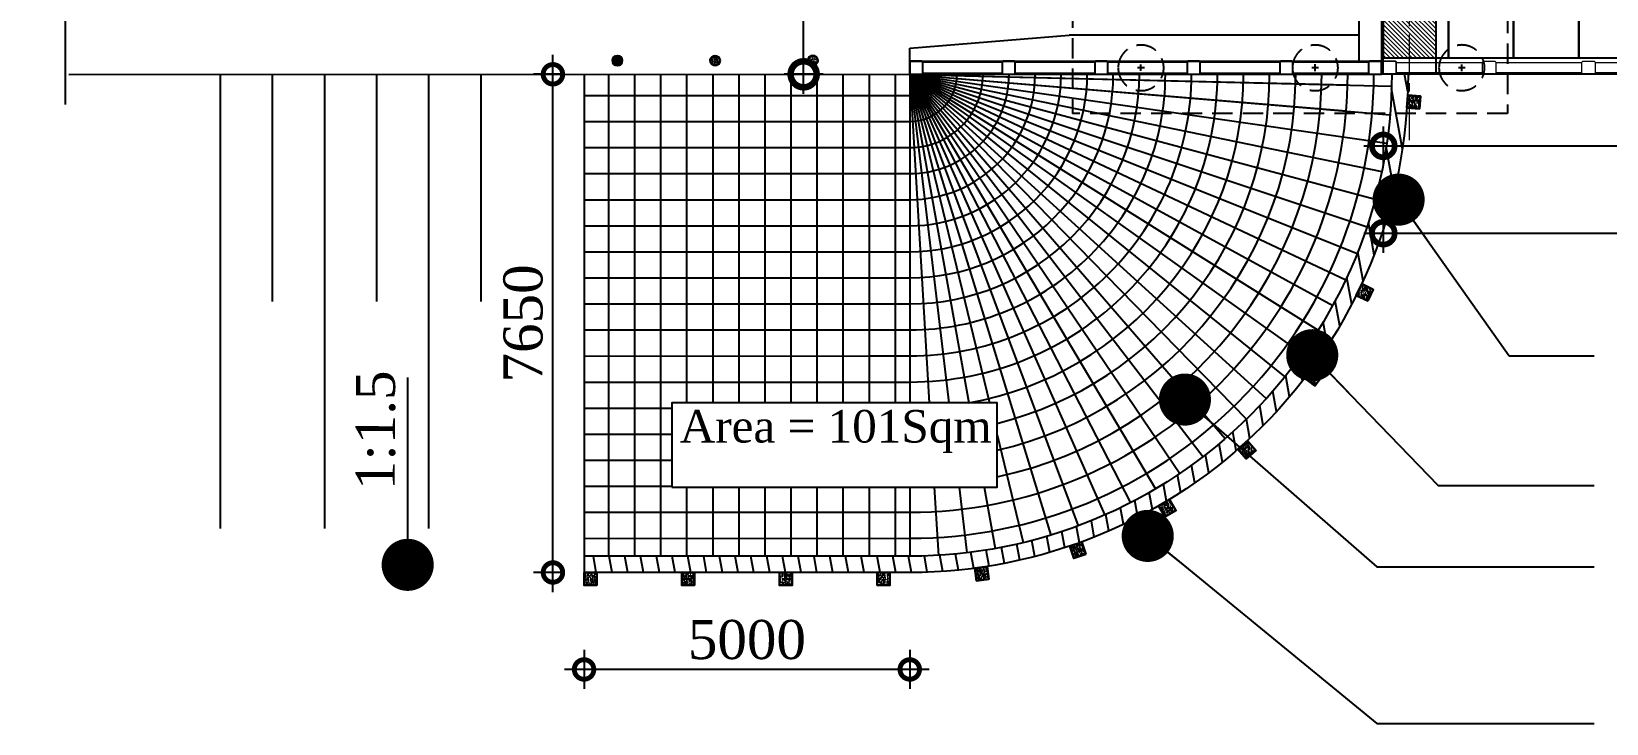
# Model space of a CAD drawing. Header units: millimetres. Extents: x 645430 to 1329725, y -477752 to 44877.
# Drawn here: x 842154 to 866333, y -453046 to -442420 of the extents above; entities that cross this region are included whole.
import ezdxf

# ---------------------------------------------------------------- set-up
doc = ezdxf.new("R2010")
doc.units = ezdxf.units.MM
doc.header["$LTSCALE"] = 250
doc.header["$PDMODE"] = 2
for name, pattern in [('ACAD_ISO03W100', [30, 12, -18]), ('CENTER', [2, 1.25, -0.25, 0.25, -0.25]), ('DASHED2', [0.375, 0.25, -0.125]), ('HIDDEN', [9.525, 6.35, -3.175])]:
    doc.linetypes.add(name, pattern=pattern)
for name, color, linetype in [('Abutment W Line', 200, 'Continuous'), ('Bearing  peat', 11, 'Continuous'), ('Deck Slab', 11, 'Continuous'), ('Dimision', 4, 'Continuous'), ('Elevation', 21, 'Continuous'), ('Extra Line', 145, 'Continuous'), ('Girder Line', 7, 'Continuous'), ('hatch', 35, 'Continuous'), ('Hatching', 35, 'Continuous'), ('Level_text', 7, 'Continuous'), ('Pile', 11, 'Continuous'), ('Ralling', 6, 'Continuous'), ('SEC', 15, 'Continuous'), ('Text', 7, 'Continuous')]:
    doc.layers.add(name, color=color, linetype=linetype)
for name, color, linetype, lineweight in [('Box', 30, 'Continuous', 13), ('Gurd Post', 231, 'Continuous', 30), ('Pucca Road', 1, 'Continuous', 30), ('Railing', 6, 'Continuous', 13), ('ROAD', 1, 'Continuous', 30)]:
    doc.layers.add(name, color=color, linetype=linetype, lineweight=lineweight)
doc.styles.get("Standard").update_dxf_attribs({"font": 'times.ttf'})
doc.dimstyles.new('dim_800', dxfattribs={"dimscale": 0, "dimtxt": 800, "dimasz": 300, "dimexe": 300, "dimexo": 300, "dimgap": 400, "dimtad": 1, "dimdec": 0, "dimtxsty": 'Standard', "dimblk": 'DOTSMALL', "dimcen": 2.5, "dimdle": 300, "dimclrd": 256, "dimclre": 256, "dimclrt": 256, "dimadec": 0, "dimazin": 0, "dimtfac": 1, "dimtdec": 0, "dimtix": 1, "dimtmove": 0, "dimatfit": 3, "dimldrblk": 'DOT', "dimfxl": 300, "dimfxlon": 1, "dimlwd": -1, "dimarcsym": 0})
doc.dimstyles.new('ISO-25', dxfattribs={"dimtxt": 75, "dimasz": 45, "dimexe": 125, "dimexo": 75.625, "dimgap": 60, "dimtad": 1, "dimdec": 0, "dimtxsty": 'Standard', "dimblk": 'DOT', "dimcen": 52.5, "dimdle": 100, "dimclrd": 256, "dimclre": 256, "dimclrt": 256, "dimadec": 0, "dimazin": 0, "dimtfac": 1, "dimtdec": 0, "dimtix": 1, "dimtmove": 0, "dimatfit": 3, "dimldrblk": 'DOT', "dimfxl": 1, "dimlwd": -1, "dimarcsym": 0})
pattern_1 = [(45, (28908.872, -337.994), (-33.67596, 33.67596), [])]
pattern_2 = [(0, (11736.619, 5662.658), (0, 19.05), [])]

# ---------------------------------------------------------------- blocks, each defined once
blk = doc.blocks.new('*U416')
at = {"layer": 'Railing', "linetype": 'Continuous', "lineweight": 20, "ltscale": 5}
for p, q in [((562.5, 75.5), (-762.5, 75.5)), ((562.5, -75.5), (-762.5, -75.5))]:
    blk.add_line(p, q, dxfattribs=at)
blk.add_lwpolyline([(574.5, 100), (750.5, 100), (762.5, 88), (762.5, -88), (750.5, -100), (574.5, -100), (562.5, -88), (562.5, 88)], close=True, dxfattribs=at)
blk = doc.blocks.new('*U417')
at = {"layer": 'Deck Slab', "color": 0, "linetype": 'ByBlock', "lineweight": -2}
for p in [(0, 0), (1525, 0), (3050, 0), (4575, 0), (6100, 0), (7625, 0), (9150, 0), (10675, 0), (12200, 0), (13725, 0), (15250, 0), (16775, 0)]:
    blk.add_blockref('*U416', p, dxfattribs=at)
blk = doc.blocks.new('*U418')
at = {"layer": 'Railing', "linetype": 'Continuous', "lineweight": 20, "ltscale": 5}
for p, q in [((562.5, 75.5), (-762.5, 75.5)), ((562.5, -75.5), (-762.5, -75.5))]:
    blk.add_line(p, q, dxfattribs=at)
blk.add_lwpolyline([(574.5, 100), (750.5, 100), (762.5, 88), (762.5, -88), (750.5, -100), (574.5, -100), (562.5, -88), (562.5, 88)], close=True, dxfattribs=at)
blk = doc.blocks.new('*U419')
at = {"layer": 'Deck Slab', "color": 0, "linetype": 'ByBlock', "lineweight": -2}
for p in [(0, 0), (1525, 0), (3050, 0), (4575, 0), (6100, 0), (7625, 0), (9150, 0), (10675, 0), (12200, 0), (13725, 0), (15250, 0), (16775, 0)]:
    blk.add_blockref('*U418', p, dxfattribs=at)
blk = doc.blocks.new('edgh')
at = {"layer": 'Box', "linetype": 'Continuous', "lineweight": 20, "ltscale": 5}
for p, q in [((331789, 528973), (331789, 528973)), ((331789, 528973), (331789, 528973)), ((331789, 519373), (331789, 519373)), ((331789, 519373), (331789, 519373)), ((331789, 519173), (331789, 519173)), ((350425, 519173), (333581, 519173)), ((351752, 519173), (350702, 519173))]:
    blk.add_line(p, q, dxfattribs=at)
for points in [[(331794, 528718), (332784, 528718), (332784, 527978), (331794, 527978)], [(332794, 528718), (333784, 528718), (333784, 527978), (332794, 527978)], [(333794, 528718), (334784, 528718), (334784, 527978), (333794, 527978)], [(334794, 528718), (335784, 528718), (335784, 527978), (334794, 527978)], [(335794, 528718), (336784, 528718), (336784, 527978), (335794, 527978)], [(336794, 528718), (337784, 528718), (337784, 527978), (336794, 527978)], [(337794, 528718), (338784, 528718), (338784, 527978), (337794, 527978)], [(338794, 528718), (339784, 528718), (339784, 527978), (338794, 527978)], [(339794, 528718), (340784, 528718), (340784, 527978), (339794, 527978)], [(340794, 528718), (341784, 528718), (341784, 527978), (340794, 527978)], [(341794, 528718), (342784, 528718), (342784, 527978), (341794, 527978)], [(342794, 528718), (342784, 528718), (342784, 527978), (342794, 527978)], [(342794, 528718), (343784, 528718), (343784, 527978), (342794, 527978)], [(343794, 528718), (344784, 528718), (344784, 527978), (343794, 527978)], [(344794, 528718), (345784, 528718), (345784, 527978), (344794, 527978)], [(345794, 528718), (346784, 528718), (346784, 527978), (345794, 527978)], [(346794, 528718), (347784, 528718), (347784, 527978), (346794, 527978)], [(347794, 528718), (348784, 528718), (348784, 527978), (347794, 527978)], [(348794, 528718), (349784, 528718), (349784, 527978), (348794, 527978)], [(349794, 528718), (350784, 528718), (350784, 527978), (349794, 527978)], [(350794, 528718), (351784, 528718), (351784, 527978), (350794, 527978)], [(331794, 519428), (332784, 519428), (332784, 520168), (331794, 520168)], [(332794, 519428), (333784, 519428), (333784, 520168), (332794, 520168)], [(333794, 519428), (334784, 519428), (334784, 520168), (333794, 520168)], [(334794, 519428), (335784, 519428), (335784, 520168), (334794, 520168)], [(335794, 519428), (336784, 519428), (336784, 520168), (335794, 520168)], [(336794, 519428), (337784, 519428), (337784, 520168), (336794, 520168)], [(337794, 519428), (338784, 519428), (338784, 520168), (337794, 520168)], [(338794, 519428), (339784, 519428), (339784, 520168), (338794, 520168)], [(339794, 519428), (340784, 519428), (340784, 520168), (339794, 520168)], [(340794, 519428), (341784, 519428), (341784, 520168), (340794, 520168)], [(341794, 519428), (342784, 519428), (342784, 520168), (341794, 520168)], [(342794, 519428), (342784, 519428), (342784, 520168), (342794, 520168)], [(342794, 519428), (343784, 519428), (343784, 520168), (342794, 520168)], [(343794, 519428), (344784, 519428), (344784, 520168), (343794, 520168)], [(344794, 519428), (345784, 519428), (345784, 520168), (344794, 520168)], [(345794, 519428), (346784, 519428), (346784, 520168), (345794, 520168)], [(346794, 519428), (347784, 519428), (347784, 520168), (346794, 520168)], [(347794, 519428), (348784, 519428), (348784, 520168), (347794, 520168)], [(348794, 519428), (349784, 519428), (349784, 520168), (348794, 520168)], [(349794, 519428), (350784, 519428), (350784, 520168), (349794, 520168)], [(350794, 519428), (351784, 519428), (351784, 520168), (350794, 520168)]]:
    blk.add_lwpolyline(points, close=True, dxfattribs=at)
at = {"layer": 'Deck Slab'}
for p, q in [((331789, 528723), (351789, 528723)), ((351789, 519423), (331789, 519423))]:
    blk.add_line(p, q, dxfattribs=at)
blk.add_lwpolyline([(350902, 519173), (331789, 519173), (331789, 528973), (351789, 528973), (351789, 519173), (350262, 519173)], dxfattribs=at)
at = {"layer": 'Girder Line', "linetype": 'HIDDEN', "ltscale": 0.15}
for p, q in [((331789, 527898), (351789, 527898)), ((331789, 527448), (331989, 527448)), ((331989, 527448), (331989, 525498)), ((332289, 527448), (338722, 527448)), ((332289, 527448), (332289, 525498)), ((338722, 527448), (338722, 525498)), ((339022, 527448), (344556, 527448)), ((339022, 527448), (339022, 525498)), ((344556, 527448), (344556, 525498)), ((344856, 527448), (351289, 527448)), ((344856, 527448), (344856, 525498)), ((351289, 527448), (351289, 525498)), ((351589, 527448), (351589, 525498)), ((331789, 525498), (331989, 525498)), ((332289, 525498), (338722, 525498)), ((339022, 525498), (344556, 525498)), ((344856, 525498), (351289, 525498)), ((351589, 525498), (351789, 525498)), ((331789, 523073), (331789, 525373)), ((331789, 525048), (331989, 525048)), ((331989, 525048), (331989, 523098)), ((332289, 525048), (332289, 523098)), ((332289, 525048), (338722, 525048)), ((338722, 525048), (338722, 523098)), ((339022, 525048), (344556, 525048)), ((339022, 525048), (339022, 523098)), ((344556, 525048), (344556, 523098)), ((344856, 525048), (351289, 525048)), ((344856, 525048), (344856, 523098)), ((351289, 525048), (351289, 523098)), ((351589, 525048), (351589, 523098)), ((331789, 523098), (331989, 523098)), ((332289, 523098), (338722, 523098)), ((339022, 523098), (344556, 523098)), ((344856, 523098), (351289, 523098)), ((351589, 523098), (351789, 523098)), ((331789, 522648), (331989, 522648)), ((331989, 522648), (331989, 520698)), ((332289, 522648), (332289, 520698)), ((332289, 522648), (338722, 522648)), ((338722, 522648), (338722, 520698)), ((339022, 522648), (344556, 522648)), ((339022, 522648), (339022, 520698)), ((344556, 522648), (344556, 520698)), ((344856, 522648), (351289, 522648)), ((344856, 522648), (344856, 520698)), ((351289, 522648), (351289, 520698)), ((351589, 522648), (351589, 520698)), ((331789, 520698), (331989, 520698)), ((332289, 520698), (338722, 520698)), ((339022, 520698), (344556, 520698)), ((344856, 520698), (351289, 520698)), ((351589, 520698), (351789, 520698)), ((331789, 520248), (351789, 520248))]:
    blk.add_line(p, q, dxfattribs=at)
at = {"layer": 'Girder Line', "linetype": 'HIDDEN', "ltscale": 15}
for p, q in [((351589, 527448), (351789, 527448)), ((351589, 525048), (351789, 525048)), ((351589, 522648), (351789, 522648))]:
    blk.add_line(p, q, dxfattribs=at)
at = {"layer": 'Railing', "linetype": 'Continuous', "lineweight": 20, "ltscale": 5}
for p, q in [((351589, 528948), (350289, 528948)), ((351589, 528797), (350289, 528797)), ((331789, 527773), (351789, 527773)), ((331789, 527723), (351789, 527723)), ((331789, 520423), (351789, 520423)), ((331789, 520373), (351789, 520373)), ((351589, 519348), (350289, 519348)), ((351589, 519197), (350289, 519197))]:
    blk.add_line(p, q, dxfattribs=at)
for points in [[(331801, 528973), (331977, 528973), (331989, 528961), (331989, 528785), (331977, 528773), (331801, 528773), (331789, 528785), (331789, 528961)], [(331801, 528773), (331977, 528773), (331989, 528785), (331989, 528961), (331977, 528973), (331801, 528973), (331789, 528961), (331789, 528785)], [(331801, 528773), (331977, 528773), (331989, 528785), (331989, 528961), (331977, 528973), (331801, 528973), (331789, 528961), (331789, 528785)], [(331801, 528973), (331977, 528973), (331989, 528961), (331989, 528785), (331977, 528773), (331801, 528773), (331789, 528785), (331789, 528961)], [(331801, 528773), (331977, 528773), (331989, 528785), (331989, 528961), (331977, 528973), (331801, 528973), (331789, 528961), (331789, 528785)], [(351601, 528973), (351777, 528973), (351789, 528961), (351789, 528785), (351777, 528773), (351601, 528773), (351589, 528785), (351589, 528961)], [(331801, 519373), (331977, 519373), (331989, 519361), (331989, 519185), (331977, 519173), (331801, 519173), (331789, 519185), (331789, 519361)], [(331801, 519173), (331977, 519173), (331989, 519185), (331989, 519361), (331977, 519373), (331801, 519373), (331789, 519361), (331789, 519185)], [(331801, 519173), (331977, 519173), (331989, 519185), (331989, 519361), (331977, 519373), (331801, 519373), (331789, 519361), (331789, 519185)], [(331801, 519373), (331977, 519373), (331989, 519361), (331989, 519185), (331977, 519173), (331801, 519173), (331789, 519185), (331789, 519361)], [(331801, 519173), (331977, 519173), (331989, 519185), (331989, 519361), (331977, 519373), (331801, 519373), (331789, 519361), (331789, 519185)], [(331801, 519373), (331977, 519373), (331989, 519361), (331989, 519185), (331977, 519173), (331801, 519173), (331789, 519185), (331789, 519361)], [(331801, 519173), (331977, 519173), (331989, 519185), (331989, 519361), (331977, 519373), (331801, 519373), (331789, 519361), (331789, 519185)], [(331801, 519173), (331977, 519173), (331989, 519185), (331989, 519361), (331977, 519373), (331801, 519373), (331789, 519361), (331789, 519185)], [(331801, 519373), (331977, 519373), (331989, 519361), (331989, 519185), (331977, 519173), (331801, 519173), (331789, 519185), (331789, 519361)], [(331801, 519173), (331977, 519173), (331989, 519185), (331989, 519361), (331977, 519373), (331801, 519373), (331789, 519361), (331789, 519185)], [(351601, 519373), (351777, 519373), (351789, 519361), (351789, 519185), (351777, 519173), (351601, 519173), (351589, 519185), (351589, 519361)]]:
    blk.add_lwpolyline(points, close=True, dxfattribs=at)
at = {"layer": 'Deck Slab'}
for name, p in [('*U417', (332752, 528873)), ('*U419', (332752, 519273))]:
    blk.add_blockref(name, p, dxfattribs=at)
blk = doc.blocks.new('_DotSmall')
at = {"color": 0, "linetype": 'ByBlock', "const_width": 0.5}
blk.add_lwpolyline([(-0.0625, 0, 1), (0.0625, 0, 1)], format="xyb", close=True, dxfattribs=at)
blk = doc.blocks.new('*D550')
at = {"layer": 'Defpoints', "color": 0, "ltscale": 5, "transparency": 16777216}
for p in [(862907, -443614), (932967, -443614), (932967, -445517)]:
    blk.add_point(p, dxfattribs=at)
at = {"layer": 'Dimision', "lineweight": -2, "ltscale": 5, "transparency": 16777216}
for p, q in [((862907, -445217), (862907, -445817)), ((932967, -445217), (932967, -445817))]:
    blk.add_line(p, q, dxfattribs=at)
at = {"layer": 'Dimision', "ltscale": 5, "transparency": 16777216}
blk.add_line((862607, -445517), (933267, -445517), dxfattribs=at)
at = {"layer": 'Dimision', "ltscale": 5, "transparency": 16777216, "xscale": 700, "yscale": 700, "zscale": 700, "rotation": 180}
blk.add_blockref('_DotSmall', (862907, -445517), dxfattribs=at)
at = {"layer": 'Dimision', "ltscale": 5, "transparency": 16777216, "xscale": 700, "yscale": 700, "zscale": 700}
blk.add_blockref('_DotSmall', (932967, -445517), dxfattribs=at)
at = {"layer": 'Dimision', "ltscale": 5, "transparency": 16777216, "insert": (897907, -444937), "char_height": 600, "attachment_point": 5}
blk.add_mtext('70060', dxfattribs=at)
blk = doc.blocks.new('_Dot')
at = {"color": 0, "linetype": 'ByBlock', "lineweight": -2}
blk.add_line((-0.5, 0), (-1, 0), dxfattribs=at)
at = {"color": 0, "linetype": 'ByBlock', "const_width": 0.5}
blk.add_lwpolyline([(-0.25, 0, 1), (0.25, 0, 1)], format="xyb", close=True, dxfattribs=at)
blk = doc.blocks.new('*D551')
at = {"layer": 'Defpoints', "color": 0, "ltscale": 5, "transparency": 16777216}
for p in [(862907, -442990), (882907, -443077), (882907, -444176)]:
    blk.add_point(p, dxfattribs=at)
at = {"layer": 'Dimision', "lineweight": -2, "ltscale": 5, "transparency": 16777216}
for p, q in [((862907, -443876), (862907, -444476)), ((882907, -443876), (882907, -444476))]:
    blk.add_line(p, q, dxfattribs=at)
at = {"layer": 'Dimision', "ltscale": 5, "transparency": 16777216}
blk.add_line((862607, -444176), (883207, -444176), dxfattribs=at)
at = {"layer": 'Dimision', "ltscale": 5, "transparency": 16777216, "xscale": 700, "yscale": 700, "zscale": 700, "rotation": 180}
blk.add_blockref('_DotSmall', (862907, -444176), dxfattribs=at)
at = {"layer": 'Dimision', "ltscale": 5, "transparency": 16777216, "xscale": 700, "yscale": 700, "zscale": 700}
blk.add_blockref('_DotSmall', (882907, -444176), dxfattribs=at)
at = {"layer": 'Dimision', "ltscale": 5, "transparency": 16777216, "insert": (873509, -443600), "char_height": 600, "attachment_point": 5}
blk.add_mtext('20000', dxfattribs=at)
blk = doc.blocks.new('*D541')
at = {"layer": 'Defpoints', "color": 0, "ltscale": 5, "transparency": 16777216}
for p in [(854008, -433277), (855585, -433277), (855585, -443077)]:
    blk.add_point(p, dxfattribs=at)
at = {"layer": 'Level_text', "ltscale": 5, "transparency": 16777216}
blk.add_line((854008, -443377), (854008, -432977), dxfattribs=at)
at = {"layer": 'Level_text', "lineweight": -2, "ltscale": 5, "transparency": 16777216}
for p, q in [((854308, -433277), (853708, -433277)), ((854308, -443077), (853708, -443077))]:
    blk.add_line(p, q, dxfattribs=at)
at = {"layer": 'Level_text', "ltscale": 5, "transparency": 16777216, "xscale": 800, "yscale": 800, "zscale": 800}
for p, rotation in [((854008, -433277), 90), ((854008, -443077), 270)]:
    blk.add_blockref('_DotSmall', p, dxfattribs=dict(at, rotation=rotation))
at = {"layer": 'Level_text', "ltscale": 5, "transparency": 16777216, "insert": (853450, -438177), "char_height": 800, "attachment_point": 5, "rotation": 90}
blk.add_mtext('9800', dxfattribs=at)
blk = doc.blocks.new('A$C0ff41abe')
at = {"layer": 'hatch', "linetype": 'Continuous', "lineweight": 13}
h = blk.add_hatch(dxfattribs=at)
h.set_pattern_fill('ANSI31', color=256, scale=15, style=0)
h.set_pattern_definition(pattern_1)
h.paths.add_polyline_path([(1875, 10563), (1100, 10563), (1100, 9813), (1875, 9813)])
h = blk.add_hatch(dxfattribs=at)
h.set_pattern_fill('ANSI31', color=256, scale=15, style=0)
h.set_pattern_definition(pattern_1)
h.paths.add_polyline_path([(1930, 1263), (1100, 1263), (1100, 2013), (1930, 2013)])
at = {"layer": 'Hatching', "linetype": 'Continuous', "ltscale": 3}
h = blk.add_hatch(dxfattribs=at)
h.set_pattern_fill('LINE,_I', color=256, scale=6, style=2)
h.set_pattern_definition(pattern_2)
h.paths.add_polyline_path([(1500, 9338), (1650, 9338), (1650, 9513), (1500, 9513)])
h.paths.add_polyline_path([(1650, 9513), (1650, 9688), (1500, 9688), (1500, 9513)])
h.paths.add_polyline_path([(1350, 9688), (1350, 9513), (1500, 9513), (1500, 9688)])
h.paths.add_polyline_path([(1350, 9513), (1350, 9338), (1500, 9338), (1500, 9513)])
h = blk.add_hatch(dxfattribs=at)
h.set_pattern_fill('LINE,_I', color=256, scale=6, style=2)
h.set_pattern_definition([(0, (11736.619, 10462.658), (0, 19.05), [])])
h.paths.add_polyline_path([(1500, 7288), (1650, 7288), (1650, 7113), (1500, 7113)])
h.paths.add_polyline_path([(1650, 7113), (1650, 6938), (1500, 6938), (1500, 7113)])
h.paths.add_polyline_path([(1350, 6938), (1350, 7113), (1500, 7113), (1500, 6938)])
h.paths.add_polyline_path([(1350, 7113), (1350, 7288), (1500, 7288), (1500, 7113)])
h = blk.add_hatch(dxfattribs=at)
h.set_pattern_fill('LINE,_I', color=256, scale=6, style=2)
h.set_pattern_definition([(0, (11736.619, 8062.658), (0, 19.05), [])])
h.paths.add_polyline_path([(1500, 4888), (1650, 4888), (1650, 4713), (1500, 4713)])
h.paths.add_polyline_path([(1650, 4713), (1650, 4538), (1500, 4538), (1500, 4713)])
h.paths.add_polyline_path([(1350, 4538), (1350, 4713), (1500, 4713), (1500, 4538)])
h.paths.add_polyline_path([(1350, 4713), (1350, 4888), (1500, 4888), (1500, 4713)])
h = blk.add_hatch(dxfattribs=at)
h.set_pattern_fill('LINE,_I', color=256, scale=6, style=2)
h.set_pattern_definition(pattern_2)
h.paths.add_polyline_path([(1500, 2488), (1650, 2488), (1650, 2313), (1500, 2313)])
h.paths.add_polyline_path([(1650, 2313), (1650, 2138), (1500, 2138), (1500, 2313)])
h.paths.add_polyline_path([(1350, 2138), (1350, 2313), (1500, 2313), (1500, 2138)])
h.paths.add_polyline_path([(1350, 2313), (1350, 2488), (1500, 2488), (1500, 2313)])
at = {"layer": 'Abutment W Line', "ltscale": 5}
for p, q in [((1100, 10813), (1930, 10813)), ((1100, 7113), (1100, 10813)), ((1930, 7113), (1930, 10813)), ((9175, 10813), (9175, 10413)), ((1100, 10563), (1930, 10563)), ((1150, 10563), (1930, 10563)), ((2280, 7113), (2280, 10613)), ((2280, 10213), (6725, 10213)), ((2280, 9963), (6675, 9963)), ((1100, 7113), (1100, 1013)), ((1930, 7113), (1930, 1013)), ((2280, 7113), (2280, 1213)), ((2280, 1863), (6675, 1863)), ((2280, 1613), (6725, 1613)), ((1100, 1263), (1930, 1263)), ((1100, 1263), (1930, 1263)), ((1150, 1263), (1930, 1263)), ((9175, 1013), (9175, 1413)), ((1100, 1013), (1930, 1013))]:
    blk.add_line(p, q, dxfattribs=at)
at = {"layer": 'Abutment W Line', "linetype": 'ACAD_ISO03W100'}
for q in [(1250, 10813), (1250, 1013)]:
    blk.add_line((1250, 7113), q, dxfattribs=at)
at = {"layer": 'Abutment W Line'}
for p, q in [((9175, 10413), (6725, 10213)), ((9175, 1413), (6725, 1613))]:
    blk.add_line(p, q, dxfattribs=at)
at = {"layer": 'Bearing  peat', "linetype": 'Continuous'}
for points in [[(1100, 9213), (1930, 9213), (1930, 9813), (1100, 9813)], [(1350, 9338), (1650, 9338), (1650, 9688), (1350, 9688)], [(1100, 7413), (1930, 7413), (1930, 6813), (1100, 6813)], [(1350, 7288), (1650, 7288), (1650, 6938), (1350, 6938)], [(1100, 5013), (1930, 5013), (1930, 4413), (1100, 4413)], [(1350, 4888), (1650, 4888), (1650, 4538), (1350, 4538)], [(1100, 2613), (1930, 2613), (1930, 2013), (1100, 2013)], [(1350, 2488), (1650, 2488), (1650, 2138), (1350, 2138)]]:
    blk.add_lwpolyline(points, close=True, dxfattribs=at)
at = {"layer": 'Extra Line', "linetype": 'CENTER', "lineweight": 0, "ltscale": 2}
for p in [(1500, 12796), (1500, 0)]:
    blk.add_line(p, (1500, 7113), dxfattribs=at)
at = {"layer": 'Extra Line'}
for p, q in [((647, 10713), (752, 10713)), ((700, 10765), (700, 10660)), ((2897, 10713), (3002, 10713)), ((2950, 10765), (2950, 10685)), ((5572, 10713), (5677, 10713)), ((5625, 10765), (5625, 10685)), ((647, 8313), (752, 8313)), ((700, 8365), (700, 8260)), ((2897, 8313), (3002, 8313)), ((5572, 7513), (5677, 7513)), ((5572, 7513), (5677, 7513)), ((5625, 7466), (5625, 7565)), ((647, 5913), (752, 5913)), ((647, 5913), (752, 5913)), ((700, 5965), (700, 5913)), ((700, 5860), (700, 5913)), ((2897, 5913), (3002, 5913)), ((2897, 5913), (3002, 5913)), ((2950, 5965), (2950, 5913)), ((2950, 5860), (2950, 5913)), ((5625, 4266), (5625, 4365)), ((5572, 4313), (5677, 4313)), ((5572, 4313), (5677, 4313)), ((647, 3513), (752, 3513)), ((700, 3460), (700, 3565)), ((2897, 3513), (3002, 3513)), ((2950, 3460), (2950, 3565)), ((647, 1113), (752, 1113)), ((700, 1060), (700, 1165)), ((2897, 1112), (3002, 1112)), ((2950, 1060), (2950, 1167)), ((5572, 1113), (5677, 1113)), ((5625, 1066), (5625, 1165))]:
    blk.add_line(p, q, dxfattribs=at)
at = {"layer": 'Pile', "color": 4, "linetype": 'DASHED2', "ltscale": 5}
for p, q in [((0, 11413), (6675, 11413)), ((0, 7113), (0, 11413)), ((6675, 11413), (6675, 413)), ((0, 7113), (0, 413)), ((0, 413), (6675, 413))]:
    blk.add_line(p, q, dxfattribs=at)
at = {"layer": 'Pile', "linetype": 'ACAD_ISO03W100', "ltscale": 0.02}
blk.add_line((2950, 8365), (2950, 8260), dxfattribs=at)
at = {"layer": 'Pile', "color": 4, "linetype": 'DASHED2', "ltscale": 5}
for centre in [(700, 10713), (2950, 10713), (5625, 10713), (700, 8313), (2950, 8313), (5625, 7512), (2950, 5913), (5625, 4312), (700, 3513), (2950, 3513), (700, 1113), (2950, 1112), (5625, 1112)]:
    blk.add_circle(centre, 350, dxfattribs=at)
for start, end in [(0, 180), (180, 0)]:
    blk.add_arc((700, 5913), 350, start, end, dxfattribs=at)
at = {"layer": 'Ralling'}
for p, q in [((9175, 10813), (1930, 10813)), ((2130, 10801), (3295, 10801)), ((3495, 10801), (4715, 10801)), ((4915, 10801), (6135, 10801)), ((6335, 10801), (7555, 10801)), ((7755, 10801), (8975, 10801)), ((9175, 10613), (1930, 10613)), ((2130, 10625), (3295, 10625)), ((3495, 10625), (4715, 10625)), ((4915, 10625), (6135, 10625)), ((6335, 10625), (7555, 10625)), ((7755, 10625), (8975, 10625)), ((9175, 1213), (1930, 1213)), ((9175, 1013), (1930, 1013)), ((9175, 1013), (1930, 1013)), ((2130, 1201), (3295, 1201)), ((2130, 1025), (3295, 1025)), ((3495, 1201), (4715, 1201)), ((3495, 1025), (4715, 1025)), ((4915, 1201), (6135, 1201)), ((4915, 1025), (6135, 1025)), ((6335, 1201), (7555, 1201)), ((6335, 1025), (7555, 1025)), ((7755, 1201), (8975, 1201)), ((7755, 1025), (8975, 1025))]:
    blk.add_line(p, q, dxfattribs=at)
for points in [[(1942, 10613), (2118, 10613), (2130, 10625), (2130, 10801), (2118, 10813), (1942, 10813), (1930, 10801), (1930, 10625)], [(3307, 10613), (3483, 10613), (3495, 10625), (3495, 10801), (3483, 10813), (3307, 10813), (3295, 10801), (3295, 10625)], [(4727, 10613), (4903, 10613), (4915, 10625), (4915, 10801), (4903, 10813), (4727, 10813), (4715, 10801), (4715, 10625)], [(6147, 10613), (6323, 10613), (6335, 10625), (6335, 10801), (6323, 10813), (6147, 10813), (6135, 10801), (6135, 10625)], [(7567, 10613), (7743, 10613), (7755, 10625), (7755, 10801), (7743, 10813), (7567, 10813), (7555, 10801), (7555, 10625)], [(8987, 10613), (9163, 10613), (9175, 10625), (9175, 10801), (9163, 10813), (8987, 10813), (8975, 10801), (8975, 10625)], [(1942, 1213), (2118, 1213), (2130, 1201), (2130, 1025), (2118, 1013), (1942, 1013), (1930, 1025), (1930, 1201)], [(3307, 1213), (3483, 1213), (3495, 1201), (3495, 1025), (3483, 1013), (3307, 1013), (3295, 1025), (3295, 1201)], [(4727, 1213), (4903, 1213), (4915, 1201), (4915, 1025), (4903, 1013), (4727, 1013), (4715, 1025), (4715, 1201)], [(6147, 1213), (6323, 1213), (6335, 1201), (6335, 1025), (6323, 1013), (6147, 1013), (6135, 1025), (6135, 1201)], [(7567, 1213), (7743, 1213), (7755, 1201), (7755, 1025), (7743, 1013), (7567, 1013), (7555, 1025), (7555, 1201)], [(8987, 1213), (9163, 1213), (9175, 1201), (9175, 1025), (9163, 1013), (8987, 1013), (8975, 1025), (8975, 1201)]]:
    blk.add_lwpolyline(points, close=True, dxfattribs=at)
blk = doc.blocks.new('*U528')
at = {"layer": 'Pucca Road', "ltscale": 0.5}
h = blk.add_hatch(dxfattribs=at)
h.set_pattern_fill('AR-CONC', color=256, scale=9.751817, angle=990.3801)
h.set_pattern_definition([(320.3801107, (-1131910.48, 7024520.29), (-5.6553084, -69.98496143), [7.31386305, -80.4524935]), (265.3801107, (-1131910.48, 7024520.29), (73.26102414, 14.0171087), [5.85109044, -64.3619948]), (10.8315552, (-1131910.954, 7024514.46), (67.605715, -55.96785255), [6.2158271, -68.37409845]), (316.5643107, (-1131890.98, 7024520.42), (-15.4503324, -104.1802179), [10.9707946, -120.6787403]), (7.0157462, (-1131892.27, 7024511.74), (95.596855, -90.5143156), [9.323746, -102.5612054]), (261.5642747, (-1131890.98, 7024520.42), (95.596855, -90.5143156), [8.7766357, -96.5429923]), (291.3801107, (-1131895.79, 7024510.636), (-38.87562674, -58.46847856), [7.31386305, -80.4524935]), (236.3801107, (-1131895.79, 7024510.64), (70.8711646, -23.2580098), [5.85109044, -64.3619948]), (341.8315555, (-1131899.03, 7024505.764), (31.9955377, -81.72648766), [6.21582694, -68.37409845]), (307.88011072, (-1131910.482, 7024520.29), (32.47035316, -0.97041554), [0, -63.58184942, 0, -65.33717655, 0, -64.60579025]), (277.8801107, (-1131910.482, 7024520.29), (38.63165603, -25.39833221), [0, -37.25194245, 0, -62.1190768, 0, -24.62333892]), (237.88011072, (-1131910.627, 7024542.037), (-1.85410576, -52.07083546), [0, -24.3795435, 0, -76.06417569, 0, -100.93131004]), (227.8801107, (-1131910.69, 7024551.79), (10.1391318, -56.805236), [0, -31.69340654, 0, -50.5144141, 0, -71.67585786])])
h.paths.add_polyline_path([(195, -195), (195, 0), (0, 0), (0, -195)])
blk.add_lwpolyline([(0, 0), (0, -195), (195, -195), (195, 0)], close=True, dxfattribs=at)
blk = doc.blocks.new('*U529')
at = {"color": 0, "linetype": 'ByBlock', "lineweight": -2, "transparency": 16777216}
for p, rotation in [((274745, 591823), 187.4910543408914), ((276242, 591889), 180), ((277742, 591889), 180), ((279242, 591889), 180), ((280742, 591889), 180), ((273287, 591484), 198.725520912084), ((271922, 590866), 209.9599874832766), ((270704, 589995), 221.1944540544692), ((269679, 588903), 232.4289206256618), ((268887, 587633), 243.6633871968544), ((268357, 586232), 254.897853768047), ((268110, 584755), 266.1323203392397)]:
    blk.add_blockref('*U528', p, dxfattribs=dict(at, rotation=rotation))
blk = doc.blocks.new('*D543')
at = {"layer": 'Defpoints', "color": 0, "ltscale": 5, "transparency": 16777216}
for p in [(850637, -450477), (855637, -450477), (850637, -452216)]:
    blk.add_point(p, dxfattribs=at)
at = {"layer": 'Level_text', "lineweight": -2, "ltscale": 5, "transparency": 16777216}
for p, q in [((850637, -451916), (850637, -452516)), ((855637, -451916), (855637, -452516))]:
    blk.add_line(p, q, dxfattribs=at)
at = {"layer": 'Level_text', "ltscale": 5, "transparency": 16777216}
blk.add_line((855937, -452216), (850337, -452216), dxfattribs=at)
at = {"layer": 'Level_text', "ltscale": 5, "transparency": 16777216, "xscale": 600, "yscale": 600, "zscale": 600, "rotation": 180}
blk.add_blockref('_DotSmall', (850637, -452216), dxfattribs=at)
at = {"layer": 'Level_text', "ltscale": 5, "transparency": 16777216, "xscale": 600, "yscale": 600, "zscale": 600}
blk.add_blockref('_DotSmall', (855637, -452216), dxfattribs=at)
at = {"layer": 'Level_text', "ltscale": 5, "transparency": 16777216, "insert": (853137, -451761), "char_height": 600, "attachment_point": 5}
blk.add_mtext('5000', dxfattribs=at)
blk = doc.blocks.new('*D546')
at = {"layer": 'Defpoints', "color": 0, "ltscale": 5, "transparency": 16777216}
for p in [(850159, -443077), (850634, -443077), (850634, -450727)]:
    blk.add_point(p, dxfattribs=at)
at = {"layer": 'Level_text', "ltscale": 5, "transparency": 16777216}
blk.add_line((850159, -451027), (850159, -442777), dxfattribs=at)
at = {"layer": 'Level_text', "lineweight": -2, "ltscale": 5, "transparency": 16777216}
for p, q in [((850334, -443077), (849859, -443077)), ((850334, -450727), (849859, -450727))]:
    blk.add_line(p, q, dxfattribs=at)
at = {"layer": 'Level_text', "ltscale": 5, "transparency": 16777216, "xscale": 600, "yscale": 600, "zscale": 600}
for p, rotation in [((850159, -443077), 90), ((850159, -450727), 270)]:
    blk.add_blockref('_DotSmall', p, dxfattribs=dict(at, rotation=rotation))
at = {"layer": 'Level_text', "ltscale": 5, "transparency": 16777216, "insert": (849703, -446902), "char_height": 600, "attachment_point": 5, "rotation": 90}
blk.add_mtext('7650', dxfattribs=at)

msp = doc.modelspace()

# ---------------------------------------------------------------- hatches: boundary and pattern name
at = {"layer": 'Abutment W Line', "ltscale": 10}
h = msp.add_hatch(dxfattribs=at)
h.set_pattern_fill('ANSI31', color=3, scale=75, angle=55.25509)
h.set_pattern_definition([(100.25509, (657172, -1017516), (-234.32093, -42.393615), [])])
h.paths.add_polyline_path([(850636.7, -450727.3), (855636.5, -450727.3, 0.4142136), (863286.5, -443077.3), (863036.4, -443077.3, -0.4142136), (855636.5, -450477.2), (850636.7, -450477.2)])
at = {"layer": 'Hatching', "linetype": 'Continuous', "lineweight": 20, "ltscale": 250}
h = msp.add_hatch(dxfattribs=at)
h.set_pattern_fill('AR-CONC', color=256, scale=5, angle=-180, style=0)
h.set_pattern_definition([(230, (298022.23, 1597496.997), (-35.86300913, 3.13760675), [3.75, -41.25]), (175, (298022.23, 1597496.997), (6.9375667, -37.6096067), [3, -33]), (280.4514445, (298019.242, 1597497.26), (-28.92544234, -34.47199955), [3.1870096, -35.0571056]), (226.1842, (298022.23, 1597486.997), (-53.3620665, 8.275964), [5.625, -61.875]), (276.6356355, (298017.784, 1597487.687), (-46.7330973, -48.70593), [4.7805171, -52.585688]), (171.184164, (298022.23, 1597486.997), (-46.7330973, -48.70593), [4.5, -49.5]), (201, (298017.23, 1597489.497), (-29.8453526, 20.13094453), [3.75, -41.25]), (146, (298017.23, 1597489.497), (-12.1657666, -36.25750225), [3, -33]), (251.4514447, (298014.744, 1597491.175), (-42.01111884, -16.12655764), [3.1870095, -35.0571056]), (217.5, (298022.231, 1597496.997), (-0.607992766, -16.64469269), [0, -32.6, 0, -33.5, 0, -33.125]), (187.5, (298022.23, 1597496.997), (-13.15347687, -19.7205856), [0, -19.1, 0, -31.85, 0, -12.625]), (147.5, (298033.381, 1597496.997), (-26.69112181, 1.12774359), [0, -12.5, 0, -39, 0, -51.75]), (137.5, (298038.38, 1597496.997), (-29.15930847, -5.00524912), [0, -16.25, 0, -25.9, 0, -36.75])])
h.paths.add_polyline_path([(851224, -442866.7, 1), (851074, -442866.7, 1)])
h = msp.add_hatch(dxfattribs=at)
h.set_pattern_fill('AR-CONC', color=256, scale=5, angle=-180, style=0)
h.set_pattern_definition([(310, (745232.958, 1597496.997), (35.86300913, 3.13760675), [3.75, -41.25]), (5, (745232.96, 1597496.997), (-6.9375667, -37.6096067), [3, -33]), (259.5485555, (745235.947, 1597497.26), (28.92544234, -34.47199955), [3.1870096, -35.0571056]), (313.8158, (745232.96, 1597486.997), (53.3620665, 8.275964), [5.625, -61.875]), (263.3643645, (745237.405, 1597487.687), (46.7330973, -48.70593), [4.7805171, -52.585688]), (8.815836, (745232.96, 1597486.997), (46.7330973, -48.70593), [4.5, -49.5]), (339, (745237.958, 1597489.497), (29.8453526, 20.13094453), [3.75, -41.25]), (34, (745237.96, 1597489.497), (12.1657666, -36.25750225), [3, -33]), (288.5485553, (745240.445, 1597491.175), (42.01111884, -16.12655764), [3.1870095, -35.0571056]), (322.5, (745232.958, 1597496.997), (0.60799277, -16.64469269), [0, -32.6, 0, -33.5, 0, -33.125]), (352.5, (745232.958, 1597496.997), (13.15347687, -19.7205856), [0, -19.1, 0, -31.85, 0, -12.625]), (32.5, (745221.808, 1597496.997), (26.69112181, 1.12774359), [0, -12.5, 0, -39, 0, -51.75]), (42.5, (745216.808, 1597496.997), (29.15930847, -5.00524912), [0, -16.25, 0, -25.9, 0, -36.75])])
h.paths.add_polyline_path([(851224, -442866.7, 1), (851074, -442866.7, 1)])
h = msp.add_hatch(dxfattribs=at)
h.set_pattern_fill('AR-CONC', color=256, scale=5, angle=-180, style=0)
h.set_pattern_definition([(230, (299522.23, 1597496.997), (-35.86300913, 3.13760675), [3.75, -41.25]), (175, (299522.23, 1597496.997), (6.9375667, -37.6096067), [3, -33]), (280.4514445, (299519.242, 1597497.26), (-28.92544234, -34.47199955), [3.1870096, -35.0571056]), (226.1842, (299522.23, 1597486.997), (-53.3620665, 8.275964), [5.625, -61.875]), (276.6356355, (299517.784, 1597487.687), (-46.7330973, -48.70593), [4.7805171, -52.585688]), (171.184164, (299522.23, 1597486.997), (-46.7330973, -48.70593), [4.5, -49.5]), (201, (299517.23, 1597489.497), (-29.8453526, 20.13094453), [3.75, -41.25]), (146, (299517.23, 1597489.497), (-12.1657666, -36.25750225), [3, -33]), (251.4514447, (299514.744, 1597491.175), (-42.01111884, -16.12655764), [3.1870095, -35.0571056]), (217.5, (299522.231, 1597496.997), (-0.607992766, -16.64469269), [0, -32.6, 0, -33.5, 0, -33.125]), (187.5, (299522.23, 1597496.997), (-13.15347687, -19.7205856), [0, -19.1, 0, -31.85, 0, -12.625]), (147.5, (299533.381, 1597496.997), (-26.69112181, 1.12774359), [0, -12.5, 0, -39, 0, -51.75]), (137.5, (299538.38, 1597496.997), (-29.15930847, -5.00524912), [0, -16.25, 0, -25.9, 0, -36.75])])
h.paths.add_polyline_path([(852724, -442866.7, 1), (852574, -442866.7, 1)])
h = msp.add_hatch(dxfattribs=at)
h.set_pattern_fill('AR-CONC', color=256, scale=5, angle=-180, style=0)
h.set_pattern_definition([(230, (301022.23, 1601796.997), (-35.86300913, 3.13760675), [3.75, -41.25]), (175, (301022.23, 1601796.997), (6.9375667, -37.6096067), [3, -33]), (280.4514445, (301019.242, 1601797.26), (-28.92544234, -34.47199955), [3.1870096, -35.0571056]), (226.1842, (301022.23, 1601786.997), (-53.3620665, 8.275964), [5.625, -61.875]), (276.6356355, (301017.784, 1601787.687), (-46.7330973, -48.70593), [4.7805171, -52.585688]), (171.184164, (301022.23, 1601786.997), (-46.7330973, -48.70593), [4.5, -49.5]), (201, (301017.23, 1601789.497), (-29.8453526, 20.13094453), [3.75, -41.25]), (146, (301017.23, 1601789.497), (-12.1657666, -36.25750225), [3, -33]), (251.4514447, (301014.744, 1601791.175), (-42.01111884, -16.12655764), [3.1870095, -35.0571056]), (217.5, (301022.231, 1601796.997), (-0.607992766, -16.64469269), [0, -32.6, 0, -33.5, 0, -33.125]), (187.5, (301022.23, 1601796.997), (-13.15347687, -19.7205856), [0, -19.1, 0, -31.85, 0, -12.625]), (147.5, (301033.381, 1601796.997), (-26.69112181, 1.12774359), [0, -12.5, 0, -39, 0, -51.75]), (137.5, (301038.38, 1601796.997), (-29.15930847, -5.00524912), [0, -16.25, 0, -25.9, 0, -36.75])])
h.paths.add_polyline_path([(854224, -442863.7, 1), (854074, -442863.7, 1)])
h = msp.add_hatch(dxfattribs=at)
h.set_pattern_fill('AR-CONC', color=256, scale=5, angle=-180, style=0)
h.set_pattern_definition([(230, (301022.23, 1601796.997), (-35.86300913, 3.13760675), [3.75, -41.25]), (175, (301022.23, 1601796.997), (6.9375667, -37.6096067), [3, -33]), (280.4514445, (301019.242, 1601797.26), (-28.92544234, -34.47199955), [3.1870096, -35.0571056]), (226.1842, (301022.23, 1601786.997), (-53.3620665, 8.275964), [5.625, -61.875]), (276.6356355, (301017.784, 1601787.687), (-46.7330973, -48.70593), [4.7805171, -52.585688]), (171.184164, (301022.23, 1601786.997), (-46.7330973, -48.70593), [4.5, -49.5]), (201, (301017.23, 1601789.497), (-29.8453526, 20.13094453), [3.75, -41.25]), (146, (301017.23, 1601789.497), (-12.1657666, -36.25750225), [3, -33]), (251.4514447, (301014.744, 1601791.175), (-42.01111884, -16.12655764), [3.1870095, -35.0571056]), (217.5, (301022.231, 1601796.997), (-0.607992766, -16.64469269), [0, -32.6, 0, -33.5, 0, -33.125]), (187.5, (301022.23, 1601796.997), (-13.15347687, -19.7205856), [0, -19.1, 0, -31.85, 0, -12.625]), (147.5, (301033.381, 1601796.997), (-26.69112181, 1.12774359), [0, -12.5, 0, -39, 0, -51.75]), (137.5, (301038.38, 1601796.997), (-29.15930847, -5.00524912), [0, -16.25, 0, -25.9, 0, -36.75])])
h.paths.add_polyline_path([(854224, -442863.7, 1), (854074, -442863.7, 1)])
h = msp.add_hatch(dxfattribs=at)
h.set_pattern_fill('AR-CONC', color=256, scale=5, angle=-180, style=0)
h.set_pattern_definition([(310, (748232.958, 1601796.997), (35.86300913, 3.13760675), [3.75, -41.25]), (5, (748232.96, 1601796.997), (-6.9375667, -37.6096067), [3, -33]), (259.5485555, (748235.947, 1601797.26), (28.92544234, -34.47199955), [3.1870096, -35.0571056]), (313.8158, (748232.96, 1601786.997), (53.3620665, 8.275964), [5.625, -61.875]), (263.3643645, (748237.405, 1601787.687), (46.7330973, -48.70593), [4.7805171, -52.585688]), (8.815836, (748232.96, 1601786.997), (46.7330973, -48.70593), [4.5, -49.5]), (339, (748237.958, 1601789.497), (29.8453526, 20.13094453), [3.75, -41.25]), (34, (748237.96, 1601789.497), (12.1657666, -36.25750225), [3, -33]), (288.5485553, (748240.445, 1601791.175), (42.01111884, -16.12655764), [3.1870095, -35.0571056]), (322.5, (748232.958, 1601796.997), (0.60799277, -16.64469269), [0, -32.6, 0, -33.5, 0, -33.125]), (352.5, (748232.958, 1601796.997), (13.15347687, -19.7205856), [0, -19.1, 0, -31.85, 0, -12.625]), (32.5, (748221.808, 1601796.997), (26.69112181, 1.12774359), [0, -12.5, 0, -39, 0, -51.75]), (42.5, (748216.808, 1601796.997), (29.15930847, -5.00524912), [0, -16.25, 0, -25.9, 0, -36.75])])
h.paths.add_polyline_path([(854224, -442863.7, 1), (854074, -442863.7, 1)])

# ---------------------------------------------------------------- linework, layer by layer
at = {"ltscale": 10}
msp.add_lwpolyline([(862966.5, -443077.3), (862936.5, -443077.3)], dxfattribs=at)
at = {"ltscale": 5}
msp.add_lwpolyline([(862961.5, -443077.3), (862936.5, -443077.3)], dxfattribs=at)
at = {"color": 5, "ltscale": 10}
msp.add_lwpolyline([(851985.5, -449414.8), (856979.1, -449414.8), (856979.1, -448121.2), (851985.5, -448121.2)], close=True, dxfattribs=at)
at = {"layer": 'Abutment W Line', "ltscale": 10}
for points in [[(863286.5, -443077.3, -0.4142136), (855636.5, -450727.3), (850636.7, -450727.3)], [(863036.4, -443077.3, -0.4142136), (855636.5, -450477.2), (850636.7, -450477.2)]]:
    msp.add_lwpolyline(points, format="xyb", dxfattribs=at)
at = {"layer": 'Elevation', "ltscale": 10}
for points in [[(845050.9, -443078.1), (845050.9, -450052.8)], [(845850.9, -443078), (845850.9, -446565.8)], [(846650.9, -443078), (846650.9, -450052.7)], [(847450.9, -443077.9), (847450.9, -446565.7)], [(848250.9, -443077.9), (848250.9, -450052.7)], [(849050.9, -443077.9), (849050.9, -446565.7)], [(850636.7, -443093.2), (850636.7, -450727.3)], [(851011.3, -443082.8), (851011.3, -450477.2)], [(851011.3, -443082.8), (851011.3, -450477.2)], [(851411.5, -443077.7), (851411.5, -450477.2)], [(851811.5, -443077.7), (851811.5, -450477.2)], [(852211.5, -443077.7), (852211.5, -448121.2)], [(852611.5, -443077.7), (852611.5, -448121.2)], [(853011.5, -443077.7), (853011.5, -448121.2)], [(853411.5, -443077.7), (853411.5, -448121.2)], [(853811.5, -443077.6), (853811.5, -448121.2)], [(854211.5, -443077.6), (854211.5, -445802.6)], [(854611.5, -443077.6), (854611.7, -447802.6)], [(855011.5, -443077.6), (855011.5, -448121.2)], [(855411.5, -443077.6), (855411.5, -448121.2)], [(855636.5, -443077.3), (855636.5, -448121.2)], [(855636.5, -443077.5), (862884.8, -444567.7)], [(855636.5, -443077.5), (862960.5, -444134.2)], [(855636.5, -443077.5), (862337.9, -443640.5)], [(855636.5, -443077.5), (862359.5, -443241.1)], [(855636.5, -443077.5), (855936.8, -448121.2)], [(855636.5, -443077.5), (856239.3, -448121.2)], [(855636.5, -443077.5), (856546.2, -448121.2)], [(855636.5, -443077.5), (856859.6, -448121.2)], [(855636.5, -443077.5), (857804.9, -450152.4)], [(855636.5, -443077.5), (858221.6, -450011)], [(855636.5, -443077.5), (858629.2, -449845.1)], [(855636.5, -443077.5), (859026.2, -449655.2)], [(855636.5, -443077.5), (859411.2, -449442.1)], [(855636.5, -443077.5), (859782.9, -449206.5)], [(855636.5, -443077.5), (860139.9, -448949.1)], [(855636.5, -443077.5), (860480.9, -448671.1)], [(855636.5, -443077.5), (860804.9, -448373.2)], [(855636.5, -443077.5), (861110.5, -448056.6)], [(855636.5, -443077.5), (861396.9, -447722.4)], [(855636.5, -443077.5), (861662.8, -447371.8)], [(855636.5, -443077.5), (861907.4, -447006)], [(855636.5, -443077.5), (862129.9, -446626.3)], [(855636.5, -443077.5), (862329.3, -446234)], [(855636.5, -443077.5), (862505.1, -445830.6)], [(855636.5, -443077.5), (862656.7, -445417.4)], [(855636.5, -443077.5), (862783.4, -444996)], [(855636.5, -443077.5), (862884.8, -444567.7)], [(855636.5, -443077.5), (862960.5, -444134.2)], [(855636.5, -443077.5), (863010.4, -443697)], [(855636.5, -443077.5), (863034.2, -443257.5)], [(854211.5, -445802.6), (854211.5, -448121.2)], [(850636.3, -446202.8), (855011.5, -446202.6)], [(850636.3, -446602.8), (855011.5, -446602.6)], [(850636.4, -447002.8), (855011.5, -447002.6)], [(850636.4, -447402.8), (855011.5, -447402.6)], [(854611.5, -447802.6), (854611.5, -448121.2)], [(850636.4, -448202.8), (851985.5, -448202.7)], [(850636.4, -448602.8), (851985.5, -448602.7)], [(856979.1, -448613.9), (857380.5, -450268.8)], [(850636.5, -449002.8), (851985.5, -449002.7)], [(850636.5, -449402.8), (851985.5, -449402.7)], [(852211.5, -449414.8), (852211.5, -450477.2)], [(852611.5, -449414.8), (852611.5, -450477.2)], [(853011.5, -449414.8), (853011.5, -450477.2)], [(853411.5, -449414.8), (853411.5, -450477.2)], [(853811.5, -449414.8), (853811.5, -450477.2)], [(854211.5, -449414.8), (854211.5, -450477.2)], [(854611.5, -449414.8), (854611.5, -450477.2)], [(855011.5, -449414.8), (855011.5, -450477.2)], [(855411.5, -449414.8), (855411.5, -450477.2)], [(855636.5, -449414.8), (855636.5, -450477)], [(856013.9, -449414.8), (856076.4, -450464.1)], [(856394, -449414.8), (856514.7, -450424.9)], [(856779.5, -449414.8), (856949.9, -450359.7)]]:
    msp.add_lwpolyline(points, dxfattribs=at)
for points in [[(850636.2, -443402.8), (855636.2, -443402.5, 0.4142221), (855961.5, -443077.5, 0.4142221)], [(850636.2, -443802.8), (855636.2, -443802.5, 0.4142221), (856361.5, -443077.5, 0.4142221)], [(850636.2, -444202.8), (855636.2, -444202.5, 0.4142221), (856761.5, -443077.5, 0.4142221)], [(850636.2, -444602.8), (855636.3, -444602.5, 0.4142221), (857161.5, -443077.5, 0.4142221)], [(850636.3, -445002.8), (855636.3, -445002.5, 0.4142221), (857561.5, -443077.5, 0.4142221)], [(850636.3, -445402.8), (855636.3, -445402.5, 0.4142221), (857961.5, -443077.5, 0.4142221)], [(850636.3, -445802.8), (855636.3, -445802.5, 0.4142221), (858361.5, -443077.5, 0.4142221)], [(850636.4, -447802.8), (855636.4, -447802.5, 0.4142221), (860361.5, -443077.4, 0.4142221)], [(850636.5, -449802.8), (855636.5, -449802.5, 0.4142221), (862361.5, -443077.3, 0.4142221)], [(850636.5, -450202.8), (855636.5, -450202.5, 0.4142221), (862761.5, -443077.3, 0.4142221)], [(855011.5, -446602.6), (855636.3, -446602.5, 0.4142221), (859161.5, -443077.4)], [(855011.5, -447002.6), (855636.4, -447002.5, 0.4142221), (859561.5, -443077.4)], [(855011.5, -447402.6), (855636.4, -447402.5, 0.4142221), (859961.5, -443077.4)], [(855011.5, -446202.6), (855636.3, -446202.5, 0.4142221), (858761.5, -443077.5)], [(856546.2, -448121.2, 0.3628692), (860761.5, -443077.4)], [(856979.1, -448436.9, 0.3440201), (861161.5, -443077.4)], [(856979.1, -448848.4, 0.3487468), (861561.5, -443077.4)], [(856979.1, -449258.4, 0.3528718), (861961.5, -443077.4)]]:
    msp.add_lwpolyline(points, format="xyb", dxfattribs=at)
at = {"layer": 'Gurd Post', "ltscale": 5}
for centre in [(851149, -442866.7), (851149, -442866.7), (852649, -442866.7), (854149, -442863.7), (854149, -442863.7), (854149, -442863.7)]:
    msp.add_circle(centre, 75, dxfattribs=at)
at = {"layer": 'ROAD', "lineweight": 25, "ltscale": 0.05}
msp.add_lwpolyline([(842727.1, -443078.2), (857591.5, -443077.4)], dxfattribs=at)
at = {"layer": 'SEC', "ltscale": 10}
msp.add_lwpolyline([(842672.4, -433275.1), (842672.1, -438246.2), (842153.9, -438386.2), (843137.3, -438454.1), (842672.1, -438594.1), (842672.1, -443541.6)], dxfattribs=at)

# ---------------------------------------------------------------- block references
at = {"ltscale": 10, "xscale": -1, "rotation": 359.9999999999987}
msp.add_blockref('A$C0ff41abe', (864811.5, -444090), dxfattribs=at)
msp.add_blockref('edgh', (531117.4, -962250.3))
at = {"rotation": 179.9999999999987}
msp.add_blockref('*U529', (1131379.1, 141161.4), dxfattribs=at)

# ---------------------------------------------------------------- texts
at = {"layer": 'Dimision', "ltscale": 5, "insert": (856893.7, -449727.7), "char_height": 500, "attachment_point": 9, "rotation": 360}
msp.add_mtext_dynamic_manual_height_columns('Area = 101Sqm{\\fMS Shell Dlg 2|b0|i0|c0|p0;\\H0.70834x;\\P} ', width=7323.195, gutter_width=625, heights=[0], dxfattribs=at)
at = {"layer": 'Text', "ltscale": 10, "insert": (847743.9, -449463), "char_height": 600, "width": 5438.976, "attachment_point": 7, "rotation": 89.891}
msp.add_mtext('1:1.5 ', dxfattribs=at)

# ---------------------------------------------------------------- dimensions: what is measured, and where the dimension line sits
at = {"layer": 'Dimision', "ltscale": 5}
for base, p1, p2, picture, middle in [((882906.7, -444176.3), (862906.5, -442989.9), (882906.7, -443077.3), '*D551', (873509.2, -443600)), ((932966.9862, -445517.2708), (862906.5027, -443614.0863), (932966.9862, -443614.0863), '*D550', (897906.7444, -444936.6563))]:
    dim = msp.add_linear_dim(base=base, p1=p1, p2=p2, dimstyle='dim_800', override={"dimscale": 1, "dimtxt": 600, "dimasz": 700, "dimgap": 200, "dimtmove": 2}, dxfattribs=at)
    dim.commit()
    dim.dimension.update_dxf_attribs({"geometry": picture, "text_midpoint": middle, "dimtype": 160})
at = {"layer": 'Level_text', "color": 0, "ltscale": 5}
for base, p1, p2, angle, override, picture, middle in [((854007.7, -433277.3), (855584.8, -443077.3), (855584.8, -433277.3), 90, {"dimscale": 1, "dimasz": 800, "dimgap": 150, "dimtmove": 2}, '*D541', (853449.6, -438177.3)), ((850159.3, -443077.3), (850633.8, -450727.3), (850633.8, -443077.3), 270, {"dimscale": 1, "dimtxt": 600, "dimasz": 600, "dimgap": 150, "dimtmove": 2}, '*D546', (849703.2, -446902.3)), ((850636.7, -452216.1), (855636.7, -450477.3), (850636.7, -450477.3), 180, {"dimscale": 1, "dimtxt": 600, "dimasz": 600, "dimgap": 150, "dimtmove": 2}, '*D543', (853136.7, -451760.9))]:
    dim = msp.add_linear_dim(base=base, p1=p1, p2=p2, angle=angle, dimstyle='dim_800', override=override, dxfattribs=at)
    dim.commit()
    dim.dimension.update_dxf_attribs({"geometry": picture, "text_midpoint": middle})

# ---------------------------------------------------------------- leaders
at = {"layer": 'Dimision', "ltscale": 5}
for points in [[(863141.9, -445001.5, 0), (864840, -447400.3, 0), (866144.8, -447400.3, 0)], [(861815.8, -447390.3, 0), (863749.6, -449390.6, 0), (866144.8, -449390.6, 0)], [(847929.2, -450609.7), (847929.2, -447733.4)], [(859861.6, -448071.7, 0), (862808.3, -450640.8, 0), (866144.8, -450640.8, 0)], [(859290.3, -450165.1, 0), (862808.3, -453046, 0), (866144.8, -453046, 0)]]:
    msp.add_leader(points, dimstyle='ISO-25', override={"dimasz": 800, "dimtad": 0}, dxfattribs=at)

doc.saveas('drawing.dxf')
